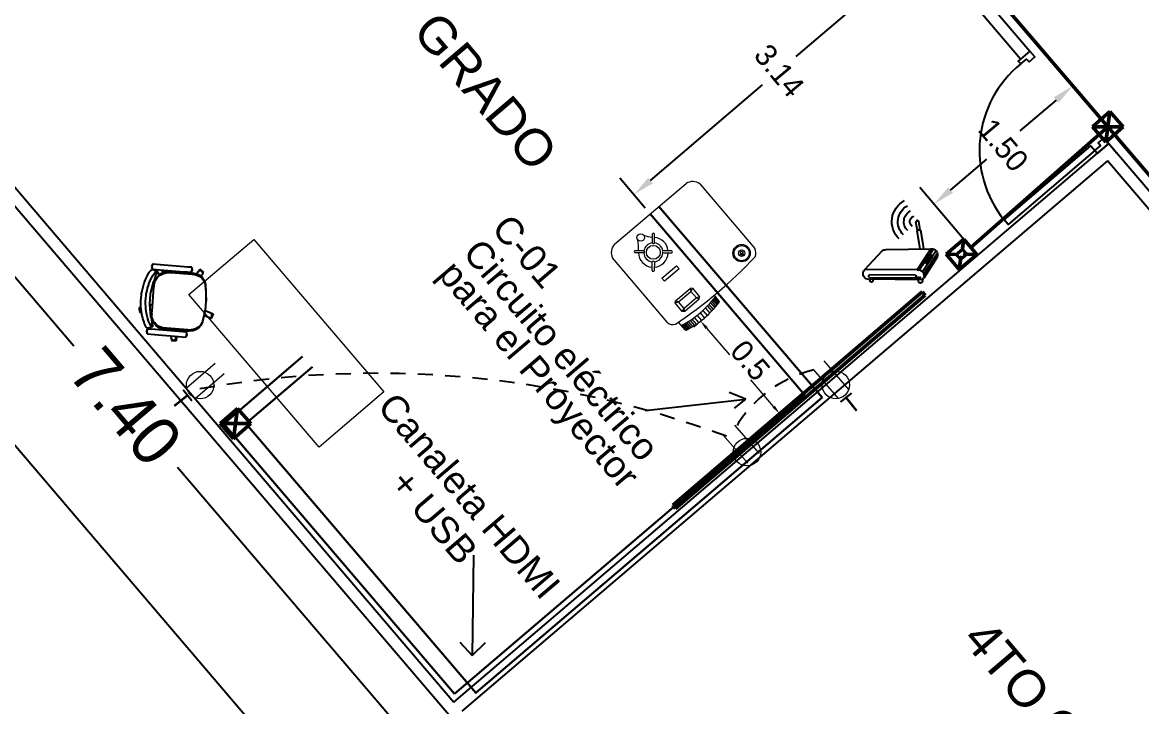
# Model space of a CAD drawing. Header units: metres. Extents: x 643973 to 644410, y 8488260 to 8488397.
# Drawn here: x 644231.72 to 644240.93, y 8488325.82 to 8488331.45 of the extents above; entities that cross this region are included whole.
import ezdxf

# ---------------------------------------------------------------- set-up
doc = ezdxf.new("R2010")
doc.units = ezdxf.units.M
doc.header["$MEASUREMENT"] = 0
doc.linetypes.add('LÍNEAS_OCULTAS2', pattern=[0.1875, 0.125, -0.0625])
for name, color, linetype in [('ACHURADOS', 8, 'Continuous'), ('Circ Tomac Nh-80 3x4mm2', 1, 'LÍNEAS_OCULTAS2'), ('Planta', 251, 'Continuous'), ('Salida de red', 4, 'Continuous'), ('VANOS', 2, 'Continuous')]:
    doc.layers.add(name, color=color, linetype=linetype)
for name, color, linetype, lineweight in [('Anotaciones - Textos_Pluma_Nº__86', 7, 'Continuous', 20), ('Cable USB', 3, 'Continuous', 30), ('CABLE UTP CAT 6', 140, 'COMPU_LINE', 35), ('CIRCUITO DE DATOS', 4, 'COMPU_LINE', 50), ('CIRCUITO DE SERVIDOR', 6, 'Continuous', 50), ('CIRCUITO ELECTRICO EST DE CARGA', 6, 'Continuous', 50), ('CIRCUITO ELECTRICOS', 7, 'Continuous', 15), ('CONECCION USB Y HDMI', 150, 'Continuous', 30), ('EQUIPOS ELECTRONICOS', 242, 'Continuous', 13), ('MUEBLES', 150, 'Continuous', 25), ('MUEBLES MOVILES', 42, 'Continuous', 5), ('MURO PREFABRICADO', 252, 'Continuous', 25), ('PUERTAS', 24, 'Continuous', 5), ('tomacorriente', 1, 'Continuous', 20)]:
    doc.layers.add(name, color=color, linetype=linetype, lineweight=lineweight)
doc.styles.add('style4', font='arial.ttf')
doc.linetypes.add('COMPU_LINE', pattern='A,0.5,-0.1,["R",Standard,S=0.1,R=0,X=-0.05,Y=-0.05],-0.1', length=0.7)
doc.dimstyles.new('UTILIZAR', dxfattribs={"dimtxt": 0.18, "dimasz": 0.18, "dimexe": 0.18, "dimexo": 0.0625, "dimgap": 0.09, "dimtad": 0, "dimtih": 1, "dimtoh": 1, "dimdec": 4, "dimzin": 0, "dimdsep": 46, "dimtxsty": 'Standard', "dimcen": 0.09, "dimadec": 0, "dimazin": 0, "dimtfac": 1, "dimtdec": 4, "dimtofl": 0, "dimtmove": 0, "dimatfit": 3, "dimfxl": 1, "dimtolj": 1, "dimtzin": 0, "dimarcsym": 0})

# ---------------------------------------------------------------- blocks, each defined once
blk = doc.blocks.new('PUERTA8')
at = {"layer": 'VANOS', "ltscale": 0.5}
for points in [[(0.025, 0.05), (0.025, 0.8), (0.065, 0.8), (0.065, 0.05)], [(0, -0.05), (0, 0.05), (0.025, 0.05), (0.025, 0), (0.05, 0), (0.05, -0.05)], [(0.8, -0.05), (0.8, 0.05), (0.775, 0.05), (0.775, 0), (0.75, 0), (0.75, -0.05)]]:
    blk.add_lwpolyline(points, close=True, dxfattribs=at)
at = {"layer": 'VANOS', "color": 8, "ltscale": 0.5}
blk.add_arc((0.045, 0.07), 0.7303, 358.43065, 88.43065, dxfattribs=at)
blk = doc.blocks.new('P-1')
at = {"layer": 'ACHURADOS'}
blk.add_blockref('PUERTA8', (0, 0.05), dxfattribs=at)
blk = doc.blocks.new('ECRAN')
at = {"layer": 'CIRCUITO DE SERVIDOR'}
h = blk.add_hatch(color=141, dxfattribs=at)
h.dxf.hatch_style = 1
h.paths.add_polyline_path([(714290.2886, 8427261.8314), (714290.3044, 8427261.8508), (714288.9074, 8427262.9858), (714288.8917, 8427262.9665)])
at = {"layer": 'CIRCUITO DE SERVIDOR', "color": 0}
for p, q in [((714288.8916, 8427262.9664), (714288.9074, 8427262.9858)), ((714290.2886, 8427261.8314), (714288.8916, 8427262.9664)), ((714290.3044, 8427261.8508), (714288.9074, 8427262.9858)), ((714290.2886, 8427261.8314), (714290.3044, 8427261.8508))]:
    blk.add_line(p, q, dxfattribs=at)
blk = doc.blocks.new('PROYECTOR')
at = {"layer": 'EQUIPOS ELECTRONICOS', "color": 22}
for p, q in [((714285.8992, 8427254.0659), (714285.87, 8427254.0659)), ((714285.8745, 8427254.0694), (714285.9193, 8427254.0694)), ((714285.8923, 8427254.0254), (714285.8631, 8427254.0254)), ((714285.8936, 8427254.035), (714285.8644, 8427254.035)), ((714285.8948, 8427254.0431), (714285.8656, 8427254.0431)), ((714285.8961, 8427254.0506), (714285.867, 8427254.0506)), ((714285.8973, 8427254.0568), (714285.8681, 8427254.0568)), ((714285.8984, 8427254.062), (714285.8692, 8427254.062)), ((714285.937, 8427254.0183), (714285.9448, 8427254.0263)), ((714285.937, 8427254.0183), (714285.9495, 8427254.0119)), ((714285.9448, 8427254.0263), (714285.9495, 8427254.0119)), ((714285.9936, 8427254.0263), (714285.9875, 8427254.0119)), ((714285.9988, 8427254.0188), (714285.9875, 8427254.0119)), ((714285.9936, 8427254.0263), (714285.9988, 8427254.0188)), ((714285.8889, 8427253.9712), (714285.8597, 8427253.9712)), ((714285.8893, 8427253.9881), (714285.8601, 8427253.9881)), ((714285.8901, 8427254.0034), (714285.8609, 8427254.0034)), ((714285.8912, 8427254.0156), (714285.862, 8427254.0156)), ((714285.8893, 8427253.9543), (714285.8601, 8427253.9543)), ((714285.8901, 8427253.939), (714285.8609, 8427253.939)), ((714285.8912, 8427253.9268), (714285.862, 8427253.9268)), ((714285.937, 8427253.9345), (714285.9495, 8427253.9409)), ((714285.937, 8427253.9345), (714285.9448, 8427253.9265)), ((714285.9448, 8427253.9265), (714285.9495, 8427253.9409)), ((714285.9988, 8427253.9339), (714285.9875, 8427253.9409)), ((714285.9936, 8427253.9265), (714285.9875, 8427253.9409)), ((714285.9936, 8427253.9265), (714285.9988, 8427253.9339)), ((714285.8923, 8427253.9169), (714285.8631, 8427253.9169)), ((714285.8936, 8427253.9074), (714285.8644, 8427253.9074)), ((714285.8948, 8427253.8993), (714285.8656, 8427253.8993)), ((714285.8961, 8427253.8918), (714285.867, 8427253.8918)), ((714285.8973, 8427253.8856), (714285.8681, 8427253.8856)), ((714285.8984, 8427253.8804), (714285.8692, 8427253.8804)), ((714285.8992, 8427253.8765), (714285.87, 8427253.8765)), ((714285.8745, 8427253.873), (714285.9, 8427253.873)), ((714285.9, 8427253.873), (714285.9079, 8427253.873))]:
    blk.add_line(p, q, dxfattribs=at)
for points in [[(714285.9497, 8427254.1075), (714286.3214, 8427254.1075)], [(714285.937, 8427253.9345), (714285.937, 8427254.0183)], [(714285.9448, 8427254.0263), (714285.9936, 8427254.0263)], [(714285.9988, 8427254.0188), (714285.9988, 8427253.9339)], [(714286.2499, 8427253.9885), (714286.275, 8427254.0177)], [(714286.362, 8427254.062), (714286.362, 8427253.6507)], [(714286.1894, 8427253.9789), (714286.1602, 8427254.0041)], [(714286.1667, 8427254.0116), (714286.1959, 8427253.9864)], [(714286.2825, 8427254.0113), (714286.2574, 8427253.9821)], [(714285.9936, 8427253.9265), (714285.9448, 8427253.9265)], [(714286.1953, 8427253.925), (714286.1702, 8427253.8958)], [(714286.1777, 8427253.8894), (714286.2028, 8427253.9186)], [(714286.2529, 8427253.9243), (714286.2821, 8427253.8992)], [(714286.2886, 8427253.9068), (714286.2594, 8427253.9318)], [(714286.3214, 8427253.6052), (714285.9497, 8427253.6052)]]:
    blk.add_lwpolyline(points, dxfattribs=at)
for points in [[(714285.9495, 8427253.9409), (714285.9495, 8427254.0119), (714285.9875, 8427254.0119), (714285.9875, 8427253.9409)], [(714286.0962, 8427253.9157), (714286.0962, 8427253.9997), (714286.1136, 8427253.9997), (714286.1136, 8427253.9157)], [(714285.9592, 8427253.6606), (714285.9592, 8427253.6638), (714285.971, 8427253.6638), (714285.971, 8427253.6606)]]:
    blk.add_lwpolyline(points, close=True, dxfattribs=at)
for centre, radius in [((714286.2244, 8427253.9554), 0.0304), ((714286.3099, 8427253.9554), 0.0164), ((714285.9712, 8427253.6622), 0.0381), ((714285.9712, 8427253.6622), 0.0331), ((714285.971, 8427253.6622), 0.014)]:
    blk.add_circle(centre, radius, dxfattribs=at)
for centre, radius, start, end in [((714286.2997, 8427253.9712), 0.44, 167.5718, 192.4282), ((714285.8748, 8427254.0645), 0.00496, 93.9534, 163.5798), ((714286.3289, 8427253.9712), 0.44, 167.0985, 192.9015), ((714287.9085, 8427253.8563), 2.0006, 173.425, 186.575), ((714285.9554, 8427254.0705), 0.0374, 98.673, 156.471), ((714286.3087, 8427254.0552), 0.0537, 7.2076, 76.3441), ((714286.2244, 8427253.9554), 0.0653, 51.3173, 134.9047), ((714286.2773, 8427254.0128), 0.00543, 343.4853, 115.0201), ((714286.2244, 8427253.9554), 0.0653, 143.6007, 227.2934), ((714286.1652, 8427254.0064), 0.00543, 73.4853, 205.0201), ((714286.2244, 8427253.9554), 0.0419, 145.8568, 226.2323), ((714286.191, 8427253.9841), 0.00543, 253.4853, 25.0201), ((714286.2244, 8427253.9554), 0.0419, 52.4732, 132.6486), ((714286.2551, 8427253.987), 0.00543, 163.4853, 295.0201), ((714286.2244, 8427253.9554), 0.0419, 325.9622, 39.2682), ((714286.3924, 8427254.1221), 0.1714, 225.6035, 241.2485), ((714286.1976, 8427253.9201), 0.00543, 343.5907, 115.1255), ((714286.2244, 8427253.9554), 0.0419, 239.2135, 312.7541), ((714286.2578, 8427253.9266), 0.00543, 73.5907, 205.1255), ((714286.3924, 8427253.7886), 0.1714, 118.7515, 131.9741), ((714285.8748, 8427253.8779), 0.00496, 196.4202, 266.0466), ((714286.1754, 8427253.8943), 0.00543, 163.5907, 295.1255), ((714286.2244, 8427253.9554), 0.0653, 235.9964, 315.0101), ((714286.3924, 8427253.7886), 0.1714, 135.3, 135.5685), ((714286.2837, 8427253.9044), 0.00543, 253.5907, 25.1255), ((714285.9554, 8427253.6422), 0.0374, 203.529, 261.327), ((714285.9712, 8427253.6622), 0.00701, 214.7427, 146.5983), ((714286.3087, 8427253.6574), 0.0537, 283.6559, 352.7924)]:
    blk.add_arc(centre, radius, start, end, dxfattribs=at)
blk = doc.blocks.new('TOMACORRIENTE DOBLE')
at = {"layer": 'tomacorriente'}
for p, q in [((697806.719, 8439550.8898), (697806.4194, 8439550.969)), ((697806.6902, 8439550.7807), (697806.3906, 8439550.8599))]:
    blk.add_line(p, q, dxfattribs=at)
blk.add_circle((697806.6096, 8439550.8603), 0.1133, dxfattribs=at)
blk = doc.blocks.new('34')
at = {"layer": 'MUEBLES'}
for p, q in [((1317.8268, 1591.5637), (1317.8095, 1591.5361)), ((1317.827, 1591.564), (1317.8096, 1591.5363)), ((1317.8437, 1591.5908), (1317.8268, 1591.5637)), ((1317.844, 1591.5912), (1317.827, 1591.564)), ((1317.8601, 1591.617), (1317.8437, 1591.5908)), ((1317.8605, 1591.6175), (1317.844, 1591.5912)), ((1317.8758, 1591.642), (1317.8601, 1591.617)), ((1317.8769, 1591.6437), (1317.8605, 1591.6175)), ((1317.8809, 1591.5675), (1317.864, 1591.5405)), ((1317.8812, 1591.568), (1317.8642, 1591.5408)), ((1317.8758, 1591.642), (1317.8769, 1591.6437)), ((1317.8769, 1591.6437), (1317.899, 1591.6367)), ((1317.8784, 1591.6425), (1317.8783, 1591.6423)), ((1317.8986, 1591.6366), (1317.8784, 1591.6425)), ((1317.8784, 1591.6425), (1317.8784, 1591.6425)), ((1317.8973, 1591.5937), (1317.8809, 1591.5675)), ((1317.8977, 1591.5943), (1317.8812, 1591.568)), ((1317.8969, 1591.5931), (1317.8994, 1591.5915)), ((1317.914, 1591.6205), (1317.8977, 1591.5943)), ((1317.9122, 1591.6214), (1317.8986, 1591.6366)), ((1317.899, 1591.6367), (1317.914, 1591.6205)), ((1317.8994, 1591.5915), (1317.9155, 1591.5532)), ((1317.9039, 1591.5911), (1317.9006, 1591.599)), ((1317.9079, 1591.5817), (1317.9039, 1591.5911)), ((1317.9115, 1591.5732), (1317.9079, 1591.5817)), ((1317.9102, 1591.5787), (1317.9151, 1591.6177)), ((1317.9119, 1591.5814), (1317.9102, 1591.5787)), ((1317.9102, 1591.5787), (1317.9132, 1591.5761)), ((1317.9111, 1591.5637), (1317.9149, 1591.5652)), ((1317.914, 1591.5673), (1317.9115, 1591.5732)), ((1317.9151, 1591.5844), (1317.9119, 1591.5814)), ((1317.912, 1591.6214), (1317.9122, 1591.6214)), ((1317.9122, 1591.6214), (1317.9122, 1591.6213)), ((1317.9132, 1591.5761), (1317.923, 1591.5729)), ((1317.9149, 1591.5652), (1317.914, 1591.5673)), ((1317.9168, 1591.6204), (1317.9151, 1591.6177)), ((1317.9254, 1591.5862), (1317.9151, 1591.5844)), ((1317.9202, 1591.6233), (1317.9168, 1591.6204)), ((1317.9311, 1591.6251), (1317.9202, 1591.6233)), ((1317.923, 1591.5729), (1317.9336, 1591.5703)), ((1317.9424, 1591.587), (1317.9254, 1591.5862)), ((1317.9492, 1591.6257), (1317.9311, 1591.6251)), ((1317.9336, 1591.5703), (1317.9406, 1591.5688)), ((1317.9406, 1591.5688), (1317.9465, 1591.5666)), ((1317.9518, 1591.5868), (1317.9424, 1591.587)), ((1317.9465, 1591.5666), (1317.9613, 1591.5616)), ((1317.9593, 1591.6254), (1317.9492, 1591.6257)), ((1317.9654, 1591.5848), (1317.9518, 1591.5868)), ((1317.9737, 1591.6231), (1317.9593, 1591.6254)), ((1317.9935, 1591.5794), (1317.9654, 1591.5848)), ((1318.0038, 1591.6172), (1317.9737, 1591.6231)), ((1318.0266, 1591.5723), (1317.9935, 1591.5794)), ((1318.0392, 1591.6094), (1318.0038, 1591.6172)), ((1318.0321, 1591.5709), (1318.0266, 1591.5723)), ((1318.0619, 1591.5594), (1318.0321, 1591.5709)), ((1318.045, 1591.6079), (1318.0392, 1591.6094)), ((1318.077, 1591.5954), (1318.045, 1591.6079)), ((1318.0972, 1591.5872), (1318.077, 1591.5954)), ((1318.1175, 1591.5788), (1318.0972, 1591.5872)), ((1318.1246, 1591.5757), (1318.1175, 1591.5788)), ((1318.1385, 1591.5672), (1318.1246, 1591.5757)), ((1318.1591, 1591.5545), (1318.1385, 1591.5672)), ((1317.8366, 1591.4885), (1317.7434, 1591.3395)), ((1317.8453, 1591.4831), (1317.7521, 1591.3341)), ((1317.7745, 1591.4801), (1317.7571, 1591.4522)), ((1317.7746, 1591.4802), (1317.7572, 1591.4525)), ((1317.7921, 1591.5082), (1317.7745, 1591.4801)), ((1317.7921, 1591.5082), (1317.7746, 1591.4802)), ((1317.8096, 1591.5363), (1317.7921, 1591.5082)), ((1317.8095, 1591.5361), (1317.7921, 1591.5082)), ((1317.8293, 1591.4849), (1317.8117, 1591.4568)), ((1317.8292, 1591.4849), (1317.8118, 1591.4569)), ((1317.8467, 1591.5128), (1317.8292, 1591.4849)), ((1317.8468, 1591.513), (1317.8293, 1591.4849)), ((1317.8557, 1591.5127), (1317.8366, 1591.4885)), ((1317.8642, 1591.5073), (1317.8453, 1591.4831)), ((1317.864, 1591.5405), (1317.8467, 1591.5128)), ((1317.8642, 1591.5408), (1317.8468, 1591.513)), ((1317.8798, 1591.5317), (1317.8557, 1591.5127)), ((1317.888, 1591.5266), (1317.8642, 1591.5073)), ((1317.8734, 1591.5556), (1317.8801, 1591.5396)), ((1317.908, 1591.5449), (1317.8798, 1591.5317)), ((1317.8801, 1591.5396), (1317.8829, 1591.5332)), ((1317.9155, 1591.5401), (1317.888, 1591.5266)), ((1317.9178, 1591.5469), (1317.908, 1591.5449)), ((1317.9155, 1591.5532), (1317.9181, 1591.547)), ((1317.9251, 1591.5423), (1317.9155, 1591.5401)), ((1317.939, 1591.551), (1317.9178, 1591.5469)), ((1317.9458, 1591.5468), (1317.9251, 1591.5423)), ((1317.9712, 1591.55), (1317.939, 1591.551)), ((1317.977, 1591.5464), (1317.9458, 1591.5468)), ((1317.9613, 1591.5616), (1317.9775, 1591.5564)), ((1317.9913, 1591.5425), (1317.9712, 1591.55)), ((1317.9963, 1591.5394), (1317.977, 1591.5464)), ((1317.9775, 1591.5564), (1317.9944, 1591.5514)), ((1318.0089, 1591.532), (1317.9913, 1591.5425)), ((1317.9944, 1591.5514), (1318.0159, 1591.5451)), ((1318.0132, 1591.5293), (1317.9963, 1591.5394)), ((1318.0132, 1591.5293), (1318.0089, 1591.532)), ((1318.0534, 1591.5042), (1318.0132, 1591.5293)), ((1318.0159, 1591.5451), (1318.0886, 1591.5126)), ((1318.1639, 1591.435), (1318.0534, 1591.5042)), ((1318.0808, 1591.5518), (1318.0619, 1591.5594)), ((1318.0997, 1591.544), (1318.0808, 1591.5518)), ((1318.0886, 1591.5126), (1318.1561, 1591.4703)), ((1318.1064, 1591.5411), (1318.0997, 1591.544)), ((1318.1194, 1591.5331), (1318.1064, 1591.5411)), ((1318.1385, 1591.5213), (1318.1194, 1591.5331)), ((1318.1575, 1591.5093), (1318.1385, 1591.5213)), ((1318.174, 1591.4989), (1318.1575, 1591.5093)), ((1318.1795, 1591.5416), (1318.1591, 1591.5545)), ((1318.1762, 1591.4969), (1318.174, 1591.4989)), ((1318.1929, 1591.4822), (1318.1762, 1591.4969)), ((1318.1971, 1591.5304), (1318.1795, 1591.5416)), ((1318.2076, 1591.469), (1318.1929, 1591.4822)), ((1318.1995, 1591.5284), (1318.1971, 1591.5304)), ((1318.2174, 1591.5126), (1318.1995, 1591.5284)), ((1318.2333, 1591.4984), (1318.2174, 1591.5126)), ((1318.2227, 1591.5112), (1318.2207, 1591.5096)), ((1318.2227, 1591.5112), (1318.2295, 1591.5118)), ((1318.2268, 1591.5116), (1318.2297, 1591.514)), ((1318.2295, 1591.5118), (1318.2369, 1591.509)), ((1318.2297, 1591.514), (1318.2346, 1591.518)), ((1318.261, 1591.473), (1318.2333, 1591.4984)), ((1318.2346, 1591.518), (1318.2363, 1591.5194)), ((1318.2363, 1591.5194), (1318.2625, 1591.4887)), ((1318.2369, 1591.509), (1318.2435, 1591.5034)), ((1318.2435, 1591.5034), (1318.248, 1591.496)), ((1318.248, 1591.496), (1318.2496, 1591.4883)), ((1318.2496, 1591.4883), (1318.2485, 1591.4845)), ((1318.2527, 1591.4806), (1318.256, 1591.4833)), ((1318.256, 1591.4833), (1318.2608, 1591.4873)), ((1318.2608, 1591.4873), (1318.2625, 1591.4887)), ((1318.2636, 1591.4699), (1318.261, 1591.473)), ((1317.7233, 1591.3982), (1317.7073, 1591.3726)), ((1317.7236, 1591.3988), (1317.7084, 1591.3743)), ((1317.7399, 1591.4248), (1317.7233, 1591.3982)), ((1317.7402, 1591.4252), (1317.7236, 1591.3988)), ((1317.7571, 1591.4522), (1317.7399, 1591.4248)), ((1317.7572, 1591.4525), (1317.7402, 1591.4252)), ((1317.7771, 1591.4016), (1317.7605, 1591.375)), ((1317.7774, 1591.402), (1317.7608, 1591.3755)), ((1317.7942, 1591.4289), (1317.7771, 1591.4016)), ((1317.7944, 1591.4292), (1317.7774, 1591.402)), ((1317.8117, 1591.4568), (1317.7942, 1591.4289)), ((1317.8118, 1591.4569), (1317.7944, 1591.4292)), ((1318.1579, 1591.458), (1318.1447, 1591.4471)), ((1318.1561, 1591.4703), (1318.2172, 1591.4193)), ((1318.1644, 1591.4634), (1318.1579, 1591.458)), ((1318.2111, 1591.4055), (1318.1639, 1591.435)), ((1318.1829, 1591.4286), (1318.1792, 1591.4255)), ((1318.1945, 1591.4382), (1318.1829, 1591.4286)), ((1318.2334, 1591.4452), (1318.2076, 1591.469)), ((1318.2254, 1591.3962), (1318.2111, 1591.4055)), ((1318.2111, 1591.4055), (1318.2157, 1591.4027)), ((1318.2306, 1591.3929), (1318.2157, 1591.4027)), ((1318.2172, 1591.4193), (1318.2322, 1591.4026)), ((1318.2379, 1591.3843), (1318.2254, 1591.3962)), ((1318.2437, 1591.3806), (1318.2306, 1591.3929)), ((1318.2322, 1591.4026), (1318.2442, 1591.3896)), ((1318.2358, 1591.4423), (1318.2334, 1591.4452)), ((1318.2573, 1591.415), (1318.2358, 1591.4423)), ((1318.253, 1591.3565), (1318.2379, 1591.3843)), ((1318.2599, 1591.3523), (1318.2437, 1591.3806)), ((1318.2442, 1591.3896), (1318.2559, 1591.3773)), ((1318.2751, 1591.3913), (1318.2573, 1591.415)), ((1318.2868, 1591.4408), (1318.2636, 1591.4699)), ((1318.2828, 1591.3801), (1318.2751, 1591.3913)), ((1318.2874, 1591.3711), (1318.2828, 1591.3801)), ((1318.3059, 1591.4156), (1318.2868, 1591.4408)), ((1318.3143, 1591.4036), (1318.3059, 1591.4156)), ((1318.3193, 1591.3941), (1318.3143, 1591.4036)), ((1318.3268, 1591.3774), (1318.3193, 1591.3941)), ((1317.6818, 1591.305), (1317.6795, 1591.3049)), ((1317.6829, 1591.2654), (1317.6795, 1591.3049)), ((1317.6882, 1591.3053), (1317.6818, 1591.305)), ((1317.6865, 1591.2822), (1317.6872, 1591.2907)), ((1317.6872, 1591.2907), (1317.6905, 1591.2976)), ((1317.6974, 1591.3058), (1317.6882, 1591.3053)), ((1317.6905, 1591.2976), (1317.6958, 1591.3017)), ((1317.6958, 1591.3017), (1317.7265, 1591.3033)), ((1317.7077, 1591.3064), (1317.6974, 1591.3058)), ((1317.7084, 1591.3743), (1317.7073, 1591.3726)), ((1317.7073, 1591.3726), (1317.7233, 1591.3558)), ((1317.7169, 1591.3069), (1317.7077, 1591.3064)), ((1317.7084, 1591.3707), (1317.7087, 1591.3712)), ((1317.7087, 1591.3712), (1317.7084, 1591.3707)), ((1317.7226, 1591.3551), (1317.7084, 1591.3707)), ((1317.7233, 1591.3072), (1317.7169, 1591.3069)), ((1317.7265, 1591.3035), (1317.7218, 1591.2772)), ((1317.7422, 1591.3496), (1317.7226, 1591.3551)), ((1317.7233, 1591.3558), (1317.7445, 1591.3494)), ((1317.7255, 1591.3073), (1317.7233, 1591.3072)), ((1317.7259, 1591.3033), (1317.7255, 1591.3073)), ((1317.7366, 1591.3281), (1317.7265, 1591.3035)), ((1317.735, 1591.2982), (1317.73, 1591.2721)), ((1317.7453, 1591.3226), (1317.735, 1591.2982)), ((1317.7434, 1591.3395), (1317.7366, 1591.3281)), ((1317.7418, 1591.3502), (1317.7422, 1591.3496)), ((1317.7425, 1591.35), (1317.7422, 1591.3496)), ((1317.7605, 1591.375), (1317.7445, 1591.3494)), ((1317.7445, 1591.3494), (1317.7455, 1591.3511)), ((1317.7521, 1591.3341), (1317.7453, 1591.3226)), ((1317.7608, 1591.3755), (1317.7455, 1591.3511)), ((1318.2515, 1591.2655), (1318.2598, 1591.2954)), ((1318.257, 1591.3406), (1318.253, 1591.3565)), ((1318.2559, 1591.3773), (1318.2668, 1591.3662)), ((1318.2604, 1591.3263), (1318.257, 1591.3406)), ((1318.2598, 1591.2954), (1318.2604, 1591.3263)), ((1318.2644, 1591.336), (1318.2599, 1591.3523)), ((1318.2601, 1591.2601), (1318.2681, 1591.2902)), ((1318.2681, 1591.3215), (1318.2644, 1591.336)), ((1318.2668, 1591.3662), (1318.2714, 1591.3619)), ((1318.2681, 1591.2902), (1318.2681, 1591.3215)), ((1318.2714, 1591.3619), (1318.2758, 1591.3562)), ((1318.2758, 1591.3562), (1318.2828, 1591.3479)), ((1318.2975, 1591.3081), (1318.2806, 1591.2811)), ((1318.2978, 1591.3086), (1318.2808, 1591.2814)), ((1318.2828, 1591.3479), (1318.2882, 1591.3421)), ((1318.2943, 1591.3553), (1318.2874, 1591.3711)), ((1318.2882, 1591.3421), (1318.2918, 1591.3391)), ((1318.2918, 1591.3391), (1318.2936, 1591.3388)), ((1318.2936, 1591.3388), (1318.3265, 1591.3604)), ((1318.2936, 1591.3388), (1318.2953, 1591.3416)), ((1318.2969, 1591.3453), (1318.2943, 1591.3553)), ((1318.2953, 1591.3416), (1318.2969, 1591.3453)), ((1318.3139, 1591.3343), (1318.2975, 1591.3081)), ((1318.3143, 1591.3349), (1318.2978, 1591.3086)), ((1318.3296, 1591.3594), (1318.3139, 1591.3343)), ((1318.3306, 1591.3611), (1318.3143, 1591.3349)), ((1318.3265, 1591.3604), (1318.3282, 1591.3631)), ((1318.3298, 1591.3669), (1318.3268, 1591.3774)), ((1318.3282, 1591.3631), (1318.3298, 1591.3669)), ((1318.3296, 1591.3594), (1318.3306, 1591.3611)), ((1318.3306, 1591.3611), (1318.3528, 1591.354)), ((1318.3322, 1591.3598), (1318.3321, 1591.3597)), ((1318.3524, 1591.354), (1318.3322, 1591.3598)), ((1318.3511, 1591.3111), (1318.3347, 1591.2849)), ((1318.3514, 1591.3116), (1318.335, 1591.2853)), ((1318.3678, 1591.3378), (1318.3514, 1591.3116)), ((1318.366, 1591.3387), (1318.3524, 1591.354)), ((1318.3528, 1591.354), (1318.3678, 1591.3378)), ((1318.3657, 1591.3387), (1318.366, 1591.3387)), ((1318.366, 1591.3387), (1318.3659, 1591.3387)), ((1317.6852, 1591.2655), (1317.6829, 1591.2654)), ((1317.6916, 1591.2658), (1317.6852, 1591.2655)), ((1317.6886, 1591.2739), (1317.6865, 1591.2822)), ((1317.6931, 1591.2674), (1317.6886, 1591.2739)), ((1317.6954, 1591.266), (1317.6916, 1591.2658)), ((1317.699, 1591.2639), (1317.6931, 1591.2674)), ((1317.699, 1591.2639), (1317.7225, 1591.2652)), ((1317.7218, 1591.2772), (1317.7233, 1591.2519)), ((1317.7233, 1591.2519), (1317.7266, 1591.2413)), ((1317.7266, 1591.2413), (1317.7309, 1591.2286)), ((1317.73, 1591.2721), (1317.7309, 1591.2471)), ((1317.7309, 1591.2471), (1317.734, 1591.2367)), ((1317.7309, 1591.2286), (1317.7422, 1591.21)), ((1317.734, 1591.2367), (1317.7379, 1591.2242)), ((1317.7379, 1591.2242), (1317.7484, 1591.2061)), ((1317.7422, 1591.21), (1317.7545, 1591.1961)), ((1317.7484, 1591.2061), (1317.7601, 1591.1926)), ((1317.7545, 1591.1961), (1317.8011, 1591.1554)), ((1318.1429, 1591.0897), (1318.2361, 1591.2387)), ((1318.1516, 1591.0843), (1318.2447, 1591.2333)), ((1318.2283, 1591.1974), (1318.2108, 1591.1695)), ((1318.2283, 1591.1975), (1318.211, 1591.1698)), ((1318.2458, 1591.2255), (1318.2283, 1591.1975)), ((1318.2459, 1591.2255), (1318.2283, 1591.1974)), ((1318.2361, 1591.2387), (1318.2515, 1591.2655)), ((1318.2447, 1591.2333), (1318.2601, 1591.2601)), ((1318.2633, 1591.2534), (1318.2458, 1591.2255)), ((1318.2634, 1591.2536), (1318.2459, 1591.2255)), ((1318.2806, 1591.2811), (1318.2633, 1591.2534)), ((1318.2808, 1591.2814), (1318.2634, 1591.2536)), ((1318.283, 1591.2023), (1318.2654, 1591.1742)), ((1318.283, 1591.2023), (1318.2655, 1591.1743)), ((1318.3006, 1591.2304), (1318.283, 1591.2023)), ((1318.3005, 1591.2302), (1318.283, 1591.2023)), ((1318.3178, 1591.2578), (1318.3005, 1591.2302)), ((1318.318, 1591.2581), (1318.3006, 1591.2304)), ((1318.3347, 1591.2849), (1318.3178, 1591.2578)), ((1318.335, 1591.2853), (1318.318, 1591.2581)), ((1317.7601, 1591.1926), (1317.8045, 1591.1533)), ((1317.8011, 1591.1554), (1317.8221, 1591.1398)), ((1317.8045, 1591.1533), (1317.8246, 1591.1383)), ((1317.8221, 1591.1398), (1317.8512, 1591.1182)), ((1317.8246, 1591.1383), (1317.8524, 1591.1175)), ((1317.8512, 1591.1182), (1317.8783, 1591.1012)), ((1317.8524, 1591.1175), (1317.9031, 1591.0857)), ((1318.1771, 1591.1156), (1318.1611, 1591.09)), ((1318.1774, 1591.1161), (1318.1621, 1591.0917)), ((1318.1937, 1591.1422), (1318.1771, 1591.1156)), ((1318.194, 1591.1426), (1318.1774, 1591.1161)), ((1318.2108, 1591.1695), (1318.1937, 1591.1422)), ((1318.211, 1591.1698), (1318.194, 1591.1426)), ((1318.2042, 1591.159), (1318.2, 1591.1617)), ((1318.2042, 1591.159), (1318.2, 1591.1617)), ((1318.2309, 1591.1189), (1318.2142, 1591.0923)), ((1318.2311, 1591.1193), (1318.2146, 1591.0929)), ((1318.2241, 1591.1907), (1318.2198, 1591.1934)), ((1318.248, 1591.1463), (1318.2309, 1591.1189)), ((1318.2482, 1591.1466), (1318.2311, 1591.1193)), ((1318.2393, 1591.1323), (1318.2469, 1591.1276)), ((1318.2469, 1591.1276), (1318.2393, 1591.1323)), ((1318.2595, 1591.1244), (1318.2414, 1591.1357)), ((1318.2542, 1591.1277), (1318.2414, 1591.1357)), ((1318.2469, 1591.1276), (1318.2557, 1591.1221)), ((1318.2557, 1591.1221), (1318.2469, 1591.1276)), ((1318.2654, 1591.1742), (1318.248, 1591.1463)), ((1318.2655, 1591.1743), (1318.2482, 1591.1466)), ((1318.2557, 1591.1221), (1318.2636, 1591.1171)), ((1318.2636, 1591.1171), (1318.2557, 1591.1221)), ((1318.2663, 1591.1245), (1318.2595, 1591.1244)), ((1318.274, 1591.1595), (1318.2613, 1591.1675)), ((1318.2794, 1591.1561), (1318.2613, 1591.1675)), ((1318.2636, 1591.1171), (1318.2691, 1591.1137)), ((1318.2691, 1591.1137), (1318.2636, 1591.1171)), ((1318.2732, 1591.1281), (1318.2663, 1591.1245)), ((1318.2691, 1591.1137), (1318.271, 1591.1125)), ((1318.271, 1591.1125), (1318.2691, 1591.1137)), ((1318.2918, 1591.1457), (1318.271, 1591.1125)), ((1318.2788, 1591.1344), (1318.2732, 1591.1281)), ((1318.274, 1591.1595), (1318.2794, 1591.1561)), ((1318.282, 1591.1422), (1318.2788, 1591.1344)), ((1318.2794, 1591.1561), (1318.2822, 1591.15)), ((1318.2811, 1591.1524), (1318.2844, 1591.1503)), ((1318.2822, 1591.15), (1318.282, 1591.1422)), ((1318.2844, 1591.1503), (1318.2899, 1591.1469)), ((1318.2899, 1591.1469), (1318.2918, 1591.1457)), ((1317.9031, 1591.0857), (1317.935, 1591.0691)), ((1317.9031, 1591.0857), (1317.9042, 1591.085)), ((1317.9042, 1591.085), (1317.9375, 1591.0675)), ((1317.9148, 1591.016), (1317.9127, 1591.0071)), ((1317.9172, 1591.0257), (1317.9148, 1591.016)), ((1317.9193, 1591.0346), (1317.9172, 1591.0257)), ((1317.9184, 1591.013), (1317.9279, 1591.0526)), ((1317.9208, 1591.0067), (1317.9184, 1591.013)), ((1317.9207, 1591.0407), (1317.9193, 1591.0346)), ((1317.9213, 1591.0428), (1317.9207, 1591.0407)), ((1317.9253, 1591.0418), (1317.9213, 1591.0428)), ((1317.9279, 1591.0526), (1317.9321, 1591.0704)), ((1317.935, 1591.0691), (1317.9561, 1591.0581)), ((1317.9375, 1591.0675), (1317.9595, 1591.056)), ((1317.9557, 1591.0033), (1317.9652, 1591.0429)), ((1317.9561, 1591.0581), (1318.0108, 1591.0354)), ((1317.9595, 1591.056), (1318.0164, 1591.0319)), ((1317.9652, 1591.0429), (1317.9675, 1591.0526)), ((1318.0108, 1591.0354), (1318.044, 1591.0291)), ((1318.0164, 1591.0319), (1318.0507, 1591.0249)), ((1318.044, 1591.0291), (1318.0636, 1591.0314)), ((1318.0507, 1591.0249), (1318.071, 1591.0268)), ((1318.0636, 1591.0314), (1318.072, 1591.0325)), ((1318.071, 1591.0268), (1318.0795, 1591.0278)), ((1318.072, 1591.0325), (1318.0962, 1591.0432)), ((1318.0795, 1591.0278), (1318.1044, 1591.0381)), ((1318.0962, 1591.0432), (1318.1155, 1591.057)), ((1318.1044, 1591.0381), (1318.1239, 1591.0517)), ((1318.1155, 1591.057), (1318.1349, 1591.0778)), ((1318.1239, 1591.0517), (1318.1435, 1591.0724)), ((1318.1349, 1591.0778), (1318.1429, 1591.0897)), ((1318.1435, 1591.0724), (1318.1516, 1591.0843)), ((1318.1621, 1591.0917), (1318.1611, 1591.09)), ((1318.1611, 1591.09), (1318.1771, 1591.0731)), ((1318.1622, 1591.0881), (1318.1625, 1591.0885)), ((1318.1763, 1591.0725), (1318.1622, 1591.0881)), ((1318.196, 1591.067), (1318.1763, 1591.0725)), ((1318.1771, 1591.0731), (1318.1982, 1591.0667)), ((1318.1956, 1591.0675), (1318.196, 1591.067)), ((1318.1962, 1591.0673), (1318.196, 1591.067)), ((1318.2142, 1591.0923), (1318.1982, 1591.0667)), ((1318.1982, 1591.0667), (1318.1993, 1591.0684)), ((1318.2146, 1591.0929), (1318.1993, 1591.0684)), ((1317.9113, 1591.001), (1317.9107, 1590.9989)), ((1317.9498, 1590.9887), (1317.9107, 1590.9989)), ((1317.9127, 1591.0071), (1317.9113, 1591.001)), ((1317.9266, 1591.0012), (1317.9208, 1591.0067)), ((1317.9345, 1590.9978), (1317.9266, 1591.0012)), ((1317.9432, 1590.9969), (1317.9345, 1590.9978)), ((1317.9507, 1590.9989), (1317.9432, 1590.9969)), ((1317.9503, 1590.9909), (1317.9498, 1590.9887)), ((1317.9518, 1590.997), (1317.9503, 1590.9909)), ((1317.9557, 1591.0033), (1317.9507, 1590.9989)), ((1317.9527, 1591.0006), (1317.9518, 1590.997))]:
    blk.add_line(p, q, dxfattribs=at)
blk = doc.blocks.new('*D30')
at = {"layer": 'Anotaciones - Textos_Pluma_Nº__86', "color": 0, "lineweight": -2, "transparency": 16777216}
for p, q in [((644239.2358, 8488331.9642), (644239.0249, 8488332.2114)), ((644239.0048, 8488331.9577), (644238.0829, 8488331.1711)), ((644236.887, 8488330.1509), (644237.809, 8488330.9375)), ((644236.8441, 8488329.9238), (644236.6332, 8488330.1711))]:
    blk.add_line(p, q, dxfattribs=at)
at = {"layer": 'Anotaciones - Textos_Pluma_Nº__86', "color": 0, "transparency": 16777216}
for points in [[(644238.9854, 8488331.9805), (644239.0243, 8488331.9348), (644239.1418, 8488332.0745)], [(644236.8675, 8488330.1738), (644236.9065, 8488330.1281), (644236.7501, 8488330.0341)]]:
    blk.add_solid(points, dxfattribs=at)
at = {"layer": 'Defpoints', "color": 0, "transparency": 16777216}
for p in [(644239.1418, 8488332.0745), (644239.2764, 8488331.9167, 0), (644236.8847, 8488329.8763, 0)]:
    blk.add_point(p, dxfattribs=at)
at = {"layer": 'Anotaciones - Textos_Pluma_Nº__86', "color": 0, "transparency": 16777216, "insert": (644237.9459, 8488331.0543), "char_height": 0.18, "attachment_point": 5, "rotation": 310}
blk.add_mtext('\\A1;3.14', dxfattribs=at)
blk = doc.blocks.new('*D31')
at = {"layer": 'Anotaciones - Textos_Pluma_Nº__86', "color": 0, "lineweight": -2, "transparency": 16777216}
for p, q in [((644240.6074, 8488330.6397), (644240.2433, 8488331.0665)), ((644240.2232, 8488330.8127), (644239.9257, 8488330.559)), ((644239.3544, 8488330.0716), (644239.6518, 8488330.3253)), ((644239.4801, 8488329.6468), (644239.1006, 8488330.0917))]:
    blk.add_line(p, q, dxfattribs=at)
at = {"layer": 'Anotaciones - Textos_Pluma_Nº__86', "color": 0, "transparency": 16777216}
for points in [[(644240.2037, 8488330.8355), (644240.2426, 8488330.7899), (644240.3601, 8488330.9295)], [(644239.3349, 8488330.0944), (644239.3738, 8488330.0487), (644239.2174, 8488329.9547)]]:
    blk.add_solid(points, dxfattribs=at)
at = {"layer": 'Defpoints', "color": 0, "transparency": 16777216}
for p in [(644240.6479, 8488330.5922, 0), (644239.2174, 8488329.9547), (644239.5207, 8488329.5992, 0)]:
    blk.add_point(p, dxfattribs=at)
at = {"layer": 'Anotaciones - Textos_Pluma_Nº__86', "color": 0, "transparency": 16777216, "insert": (644239.7888, 8488330.4421), "char_height": 0.18, "attachment_point": 5, "rotation": 310}
blk.add_mtext('\\A1;1.50', dxfattribs=at)
blk = doc.blocks.new('*D34')
at = {"layer": 'Anotaciones - Textos_Pluma_Nº__86', "color": 0, "lineweight": -2, "transparency": 16777216}
for p, q in [((644225.6203, 8488336.9191), (644224.5603, 8488336.0148)), ((644224.8141, 8488335.9947), (644233.7467, 8488325.5239)), ((644243.7913, 8488313.7496), (644234.8587, 8488324.2204)), ((644244.8312, 8488314.4002), (644243.7712, 8488313.4959))]:
    blk.add_line(p, q, dxfattribs=at)
at = {"layer": 'Anotaciones - Textos_Pluma_Nº__86', "color": 0, "transparency": 16777216}
for points in [[(644224.8369, 8488336.0141), (644224.7912, 8488335.9752), (644224.6972, 8488336.1316)], [(644243.8141, 8488313.7691), (644243.7685, 8488313.7302), (644243.9081, 8488313.6127)]]:
    blk.add_solid(points, dxfattribs=at)
at = {"layer": 'Defpoints', "color": 0, "transparency": 16777216}
for p in [(644225.6679, 8488336.9597, 0), (644224.6972, 8488336.1316), (644244.8788, 8488314.4408, 0)]:
    blk.add_point(p, dxfattribs=at)
at = {"layer": 'Anotaciones - Textos_Pluma_Nº__86', "color": 0, "transparency": 16777216, "insert": (644234.3027, 8488324.8721), "char_height": 0.4, "attachment_point": 5, "rotation": 310.46751}
blk.add_mtext('\\A1;29.60', dxfattribs=at)
blk = doc.blocks.new('*D36')
at = {"layer": 'Anotaciones - Textos_Pluma_Nº__86', "color": 0, "lineweight": -2, "transparency": 16777216}
for p, q in [((644230.4829, 8488331.3733), (644230.0314, 8488330.9881)), ((644230.2852, 8488330.968), (644232.1441, 8488328.789)), ((644234.8555, 8488325.6108), (644232.9965, 8488327.7898)), ((644235.2868, 8488325.7422), (644234.8353, 8488325.3571))]:
    blk.add_line(p, q, dxfattribs=at)
at = {"layer": 'Anotaciones - Textos_Pluma_Nº__86', "color": 0, "transparency": 16777216}
for points in [[(644230.308, 8488330.9875), (644230.2624, 8488330.9486), (644230.1684, 8488331.105)], [(644234.8783, 8488325.6303), (644234.8326, 8488325.5913), (644234.9723, 8488325.4739)]]:
    blk.add_solid(points, dxfattribs=at)
at = {"layer": 'Defpoints', "color": 0, "transparency": 16777216}
for p in [(644230.5305, 8488331.4139, 0), (644230.1684, 8488331.105), (644235.3344, 8488325.7828, 0)]:
    blk.add_point(p, dxfattribs=at)
at = {"layer": 'Anotaciones - Textos_Pluma_Nº__86', "color": 0, "transparency": 16777216, "insert": (644232.5703, 8488328.2894), "char_height": 0.4, "attachment_point": 5, "rotation": 310.46751}
blk.add_mtext('\\A1;7.40', dxfattribs=at)
blk = doc.blocks.new('ACCES POINT')
at = {"color": 92}
for p, q in [((714282.9303, 8427256.3173), (714282.9303, 8427256.314)), ((714282.941, 8427256.3173), (714282.941, 8427256.3146)), ((714282.9211, 8427256.1343), (714282.9211, 8427256.2311)), ((714282.9518, 8427256.1343), (714282.9518, 8427256.2311)), ((714282.9211, 8427256.078), (714282.9211, 8427256.1343)), ((714282.9518, 8427256.0828), (714282.9518, 8427256.1343)), ((714282.818, 8427256.0243), (714282.9579, 8427255.8736)), ((714282.8189, 8427256.0065), (714282.9588, 8427255.8558)), ((714282.8256, 8427256.0454), (714282.8608, 8427256.0075)), ((714282.8461, 8427256.064), (714282.8824, 8427256.0249)), ((714282.8574, 8427256.0681), (714282.8948, 8427256.0278)), ((714282.8592, 8427256.0049), (714282.9129, 8427255.947)), ((714282.865, 8427256.0693), (714283.0049, 8427255.9186)), ((714282.8244, 8427255.9924), (714282.9644, 8427255.8417)), ((714282.9145, 8427255.9496), (714282.9655, 8427255.8947)), ((714282.9362, 8427255.967), (714282.986, 8427255.9134)), ((714282.9486, 8427255.9699), (714282.9974, 8427255.9174)), ((714282.976, 8427255.8297), (714283.4217, 8427255.9113)), ((714283.0049, 8427255.9186), (714283.4294, 8427255.9937)), ((714283.3966, 8427255.9467), (714283.0296, 8427255.8796)), ((714283.4035, 8427255.9223), (714283.0365, 8427255.8551)), ((714283.4049, 8427255.9082), (714283.4049, 8427255.8948)), ((714282.976, 8427255.8297), (714282.9648, 8427255.841)), ((714282.9782, 8427255.8301), (714282.9782, 8427255.818)), ((714283.0115, 8427255.821), (714283.0115, 8427255.8362)), ((714283.378, 8427255.9033), (714283.378, 8427255.8948))]:
    blk.add_line(p, q, dxfattribs=at)
for points in [[(714282.9246, 8427256.2347), (714282.9246, 8427256.3098)], [(714282.9482, 8427256.2347), (714282.9482, 8427256.3098)], [(714283.2291, 8427256.1258), (714282.865, 8427256.0693)], [(714283.4294, 8427255.9937), (714283.2628, 8427256.1215)]]:
    blk.add_lwpolyline(points, dxfattribs=at)
for centre in [(714282.9932, 8427255.8488), (714283.0067, 8427255.8509), (714283.0201, 8427255.8541)]:
    blk.add_circle(centre, 0.00399, dxfattribs=at)
for centre, radius, start, end in [((714282.9482, 8427256.3098), 0.1974, 324.42337, 71.42959), ((714282.9482, 8427256.3098), 0.0984, 322.08641, 73.88378), ((714282.9482, 8427256.3098), 0.1479, 323.64665, 72.2452), ((714282.9364, 8427256.2998), 0.0155, 40.38341, 139.61659), ((714282.9357, 8427256.3136), 0.00651, 35.17333, 144.99977), ((714282.9482, 8427256.3098), 0.0489, 317.3396, 78.87178), ((714282.9364, 8427256.2193), 0.0194, 37.7243, 142.2757), ((714283.2395, 8427256.0729), 0.0539, 64.31802, 101.06402), ((714282.8691, 8427256.018), 0.0515, 94.57986, 210.72728), ((714282.8989, 8427255.9824), 0.0456, 84.10184, 150.53064), ((714282.9033, 8427255.9776), 0.0456, 84.10184, 150.53064), ((714282.9078, 8427255.9728), 0.0456, 84.10184, 150.53064), ((714282.9123, 8427255.9679), 0.0456, 84.10184, 150.53064), ((714282.9168, 8427255.9631), 0.0456, 84.10184, 150.53064), ((714282.9213, 8427255.9583), 0.0456, 84.10184, 150.53064), ((714282.9258, 8427255.9535), 0.0456, 84.10184, 150.53064), ((714282.9302, 8427255.9486), 0.0456, 84.10184, 150.53064), ((714282.9347, 8427255.9438), 0.0456, 84.10184, 150.53064), ((714282.9392, 8427255.939), 0.0456, 84.10184, 150.53064), ((714282.9437, 8427255.9342), 0.0456, 84.10184, 150.53064), ((714282.9482, 8427255.9293), 0.0456, 84.10184, 150.53064), ((714282.9526, 8427255.9245), 0.0456, 84.10184, 150.53064), ((714283.009, 8427255.8673), 0.0515, 94.57986, 210.72728), ((714283.3896, 8427255.9315), 0.0167, 326.43027, 65.27798), ((714283.4018, 8427255.9547), 0.0478, 294.69962, 54.59987), ((714282.9945, 8427255.8229), 0.0171, 196.70649, 353.75044), ((714283.037, 8427255.8685), 0.0134, 123.93167, 267.77658), ((714283.3914, 8427255.8968), 0.0136, 171.61169, 8.38831)]:
    blk.add_arc(centre, radius, start, end, dxfattribs=at)

msp = doc.modelspace()

# ---------------------------------------------------------------- hatches: boundary and pattern name
at = {"layer": 'Salida de red'}
h = msp.add_hatch(color=256, dxfattribs=at)
h.dxf.hatch_style = 1
h.paths.add_polyline_path([(644239.49299, 8488329.54458), (644239.43545, 8488329.49549), (644239.39609, 8488329.54163), (644239.45363, 8488329.59072)])
h.paths.add_polyline_path([(644239.43838, 8488329.52847), (644239.44357, 8488329.52239), (644239.44717, 8488329.52546), (644239.45236, 8488329.51937), (644239.46675, 8488329.53164), (644239.46155, 8488329.53773), (644239.46515, 8488329.5408), (644239.45996, 8488329.54688), (644239.47075, 8488329.55609), (644239.45257, 8488329.57739), (644239.40942, 8488329.54057), (644239.42759, 8488329.51927)], flags=16)
edge = h.paths.add_edge_path(flags=17)
edge.add_line((644239.45977, 8488329.58353), (644239.49299, 8488329.54458))

# ---------------------------------------------------------------- linework, layer by layer
at = {"layer": 'Anotaciones - Textos_Pluma_Nº__86'}
for p, q in [((644237.29904, 8488328.99359), (644237.24199, 8488328.94492)), ((644237.34772, 8488328.93654), (644237.53538, 8488328.71656)), ((644237.89964, 8488328.28958), (644237.71198, 8488328.50955)), ((644237.94832, 8488328.23252), (644237.89126, 8488328.18384))]:
    msp.add_line(p, q, dxfattribs=at)
for points in [[(644237.35723, 8488328.94465), (644237.33821, 8488328.92842), (644237.29904, 8488328.99359)], [(644237.90915, 8488328.29769), (644237.89013, 8488328.28147), (644237.94832, 8488328.23252)]]:
    msp.add_solid(points, dxfattribs=at)
at = {"layer": 'Cable USB'}
msp.add_lwpolyline([(644236.95551, 8488329.93632), (644238.29731, 8488328.36347), (644235.44918, 8488325.93373), (644233.55795, 8488328.1506), (644234.10631, 8488328.61841)], dxfattribs=at)
at = {"layer": 'CABLE UTP CAT 6'}
msp.add_lwpolyline([(644239.52027, 8488329.59874), (644239.57227, 8488329.53778)], dxfattribs=at)
at = {"layer": 'Circ Tomac Nh-80 3x4mm2'}
for centre, radius, start, end in [((644234.63166, 8488320.31891), 8.24548, 69.563169, 100.199305), ((644238.46465, 8488327.59898), 1.0194, 103.274196, 149.779413)]:
    msp.add_arc(centre, radius, start, end, dxfattribs=at)
at = {"layer": 'CIRCUITO DE DATOS'}
msp.add_line((644250.41368, 8488319.1448), (644235.84403, 8488336.22328), dxfattribs=at)
at = {"layer": 'CIRCUITO DE DATOS', "color": 0}
for p, q in [((644240.63042, 8488330.46699), (644240.77433, 8488330.5923)), ((644239.4633, 8488329.66812), (644239.31813, 8488329.54427)), ((644233.45568, 8488328.02489), (644233.59959, 8488328.1502))]:
    msp.add_line(p, q, dxfattribs=at)
at = {"layer": 'CIRCUITO DE DATOS'}
msp.add_lwpolyline([(644240.64792, 8488330.59218), (644239.52147, 8488329.59993)], dxfattribs=at)
at = {"layer": 'CIRCUITO ELECTRICO EST DE CARGA', "color": 0}
for p, q in [((644240.5215, 8488330.59207), (644240.66542, 8488330.71738)), ((644240.63042, 8488330.46699), (644240.66542, 8488330.71738)), ((644240.77433, 8488330.5923), (644240.66542, 8488330.71738)), ((644240.77433, 8488330.5923), (644240.5215, 8488330.59207)), ((644240.63042, 8488330.46699), (644240.5215, 8488330.59207)), ((644239.4633, 8488329.66812), (644239.45363, 8488329.59072)), ((644239.4633, 8488329.66812), (644239.57095, 8488329.54194)), ((644239.31813, 8488329.54427), (644239.42577, 8488329.41809)), ((644239.31813, 8488329.54427), (644239.39609, 8488329.54163)), ((644239.57095, 8488329.54194), (644239.42577, 8488329.41809)), ((644239.43545, 8488329.49549), (644239.42577, 8488329.41809)), ((644239.49299, 8488329.54458), (644239.57095, 8488329.54194)), ((644233.34676, 8488328.14997), (644233.49068, 8488328.27528)), ((644233.45568, 8488328.02489), (644233.49068, 8488328.27528)), ((644233.59959, 8488328.1502), (644233.49068, 8488328.27528)), ((644233.59959, 8488328.1502), (644233.34676, 8488328.14997)), ((644233.45568, 8488328.02489), (644233.34676, 8488328.14997))]:
    msp.add_line(p, q, dxfattribs=at)
at = {"layer": 'CIRCUITO ELECTRICOS', "color": 5}
for p, q in [((644237.78415, 8488327.90393), (644237.58081, 8488328.13778)), ((644237.68615, 8488327.82329), (644237.48281, 8488328.05714))]:
    msp.add_line(p, q, dxfattribs=at)
msp.add_circle((644237.68008, 8488327.91535), 0.1133, dxfattribs=at)
at = {"layer": 'CONECCION USB Y HDMI'}
for p, q in [((644236.8847, 8488329.87629), (644238.15708, 8488328.38481)), ((644233.37693, 8488328.14887), (644234.02537, 8488328.70205)), ((644238.15708, 8488328.38481), (644235.27394, 8488325.9252)), ((644235.27394, 8488325.9252), (644233.37693, 8488328.14887))]:
    msp.add_line(p, q, dxfattribs=at)
at = {"layer": 'MUEBLES MOVILES', "color": 252, "lineweight": 5, "ltscale": 2}
msp.add_lwpolyline([(644233.62306, 8488329.66615), (644234.69454, 8488328.41139), (644234.16225, 8488327.95679), (644233.09076, 8488329.21155), (644233.62306, 8488329.66615)], dxfattribs=at)
at = {"layer": 'MURO PREFABRICADO'}
for p, q in [((644239.93077, 8488331.14961), (644235.84068, 8488335.944)), ((644240.00685, 8488331.21452), (644239.93077, 8488331.14961)), ((644244.73162, 8488325.52208), (644240.64456, 8488330.31291))]:
    msp.add_line(p, q, dxfattribs=at)
for points in [[(644244.95487, 8488314.50566), (644244.87879, 8488314.44076), (644225.6679, 8488336.95967), (644225.74397, 8488337.02457)], [(644235.77577, 8488336.02008), (644235.85185, 8488336.08498), (644240.00685, 8488331.21452)], [(644230.53047, 8488331.41387), (644235.26946, 8488325.85885)], [(644235.26946, 8488325.85885), (644240.65574, 8488330.45389)], [(644240.57966, 8488330.38899), (644240.65574, 8488330.45389), (644244.8077, 8488325.58698)], [(644240.65574, 8488330.45389), (644240.72064, 8488330.37781)], [(644240.64456, 8488330.31291), (644235.33436, 8488325.78277)]]:
    msp.add_lwpolyline(points, dxfattribs=at)
at = {"layer": 'Planta'}
for p, q in [((644237.66992, 8488328.35105), (644237.53314, 8488328.40687)), ((644236.84377, 8488328.25799), (644237.66992, 8488328.35105)), ((644237.57749, 8488328.27793), (644237.66992, 8488328.35105)), ((644235.4319, 8488327.06747), (644235.41926, 8488326.24244)), ((644235.3194, 8488326.35201), (644235.41926, 8488326.24244)), ((644235.41926, 8488326.24244), (644235.53021, 8488326.34934))]:
    msp.add_line(p, q, dxfattribs=at)
at = {"layer": 'Salida de red'}
for p, q in [((644239.45257, 8488329.57739), (644239.40942, 8488329.54057)), ((644239.47075, 8488329.55609), (644239.45257, 8488329.57739)), ((644239.45977, 8488329.58353), (644239.49299, 8488329.54458)), ((644239.47075, 8488329.55609), (644239.45996, 8488329.54688)), ((644239.40942, 8488329.54057), (644239.42759, 8488329.51927)), ((644239.43838, 8488329.52847), (644239.42759, 8488329.51927)), ((644239.43838, 8488329.52847), (644239.44357, 8488329.52239)), ((644239.44717, 8488329.52546), (644239.44357, 8488329.52239)), ((644239.45236, 8488329.51937), (644239.44717, 8488329.52546)), ((644239.46675, 8488329.53164), (644239.45236, 8488329.51937)), ((644239.45996, 8488329.54688), (644239.46515, 8488329.5408)), ((644239.46515, 8488329.5408), (644239.46155, 8488329.53773)), ((644239.46675, 8488329.53164), (644239.46155, 8488329.53773))]:
    msp.add_line(p, q, dxfattribs=at)
msp.add_lwpolyline([(644239.49299, 8488329.54458), (644239.43545, 8488329.49549), (644239.39609, 8488329.54163), (644239.45363, 8488329.59072)], close=True, dxfattribs=at)

# ---------------------------------------------------------------- block references
at = {"layer": 'CIRCUITO ELECTRICOS', "color": 0}
for name, p, xscale, yscale, zscale, rotation in [('PROYECTOR', (13562947.50483, 17684818.20557, 0), 1.874999999999975, 1.874999999999975, 1.874999999999975, 130.2908163122087), ('ECRAN', (12887149.22623, 5163980.23857, 0), 1.5, 1.5, 1.5, 79.65339294135451)]:
    msp.add_blockref(name, p, dxfattribs=dict(at, xscale=xscale, yscale=yscale, zscale=zscale, rotation=rotation))
at = {"layer": 'MUEBLES MOVILES', "color": 252, "lineweight": 5, "ltscale": 2, "xscale": -1, "rotation": 53.47452321926291}
msp.add_blockref('34', (646296.19991, 8488441.18492), dxfattribs=at)
at = {"layer": 'Planta', "xscale": -1, "rotation": 9.882620671859339}
msp.add_blockref('ACCES POINT', (2794295.463, 308714.50597, 0), dxfattribs=at)
at = {"layer": 'Planta'}
for p, rotation in [((-5919514.8059, 13839044.78624), 235.5399787751542), ((-4706477.90873, 1924580.47978, 0), 325.5399787751542)]:
    msp.add_blockref('TOMACORRIENTE DOBLE', p, dxfattribs=dict(at, rotation=rotation))
at = {"layer": 'PUERTAS', "xscale": 1.249756712422823, "yscale": 1.249756712422823, "zscale": 1.249756712422823, "rotation": 130.4675136906516}
msp.add_blockref('P-1', (644240.65574, 8488330.45389), dxfattribs=at)

# ---------------------------------------------------------------- texts
at = {"char_height": 0.3, "attachment_point": 1, "rotation": 310.467514, "style": 'style4'}
for s, insert in [('2DO GRADO', (644234.5112, 8488332.31119)), ('4TO GRADO', (644239.66903, 8488326.56409))]:
    msp.add_mtext_dynamic_manual_height_columns(s, width=2.5599864, gutter_width=12.5, heights=[0], dxfattribs=dict(at, insert=insert))
at = {"layer": 'Anotaciones - Textos_Pluma_Nº__86', "insert": (644237.70734, 8488328.67007), "char_height": 0.18, "attachment_point": 5, "rotation": 310.467514}
msp.add_mtext('\\A1;0.5', dxfattribs=at)
at = {"layer": 'Planta', "color": 0, "style": 'style4'}
for s, p in [('C-01', (644235.57019, 8488329.75087)), ('Circuito eléctrico', (644235.33345, 8488329.54891)), ('para el Proyector', (644235.12814, 8488329.37376)), ('Canaleta HDMI', (644234.63099, 8488328.28379)), ('+ USB', (644234.73213, 8488327.65402))]:
    msp.add_text(s, height=0.22, rotation=310.467514, dxfattribs=at).set_placement(p)
at = {"layer": 'tomacorriente', "char_height": 0.14803, "width": 1.3807297, "attachment_point": 2, "style": 'style4'}
for insert, rotation in [((644233.08518, 8488328.38748, 0), 308.593759), ((644238.49003, 8488328.37086), 38.593759)]:
    msp.add_mtext('T', dxfattribs=dict(at, insert=insert, rotation=rotation))

# ---------------------------------------------------------------- dimensions: what is measured, and where the dimension line sits
at = {"layer": 'Anotaciones - Textos_Pluma_Nº__86'}
for base, p1, p2, picture, middle in [((644224.69723, 8488336.1316, 0), (644244.87879, 8488314.44076), (644225.6679, 8488336.95967), '*D34', (644234.30268, 8488324.87214, 0)), ((644230.16839, 8488331.10497, 0), (644235.33436, 8488325.78277), (644230.53047, 8488331.41387), '*D36', (644232.57033, 8488328.28942, 0))]:
    dim = msp.add_linear_dim(base=base, p1=p1, p2=p2, angle=310.467514, dimstyle='UTILIZAR', override={"dimtxt": 0.4, "dimtih": 0, "dimdec": 2}, dxfattribs=at)
    dim.commit()
    dim.dimension.update_dxf_attribs({"geometry": picture, "text_midpoint": middle})
for base, p1, p2, picture, middle in [((644239.14177, 8488332.07448, 0), (644236.8847, 8488329.87629), (644239.27641, 8488331.91666), '*D30', (644237.94591, 8488331.0543, 0)), ((644239.21743, 8488329.95473, 0), (644240.64792, 8488330.59218), (644239.5207, 8488329.59925), '*D31', (644239.78877, 8488330.44214, 0))]:
    dim = msp.add_linear_dim(base=base, p1=p1, p2=p2, angle=40.467514, dimstyle='UTILIZAR', override={"dimtih": 0, "dimdec": 2}, dxfattribs=at)
    dim.commit()
    dim.dimension.update_dxf_attribs({"geometry": picture, "text_midpoint": middle, "text_rotation": 310})

doc.saveas('drawing.dxf')
